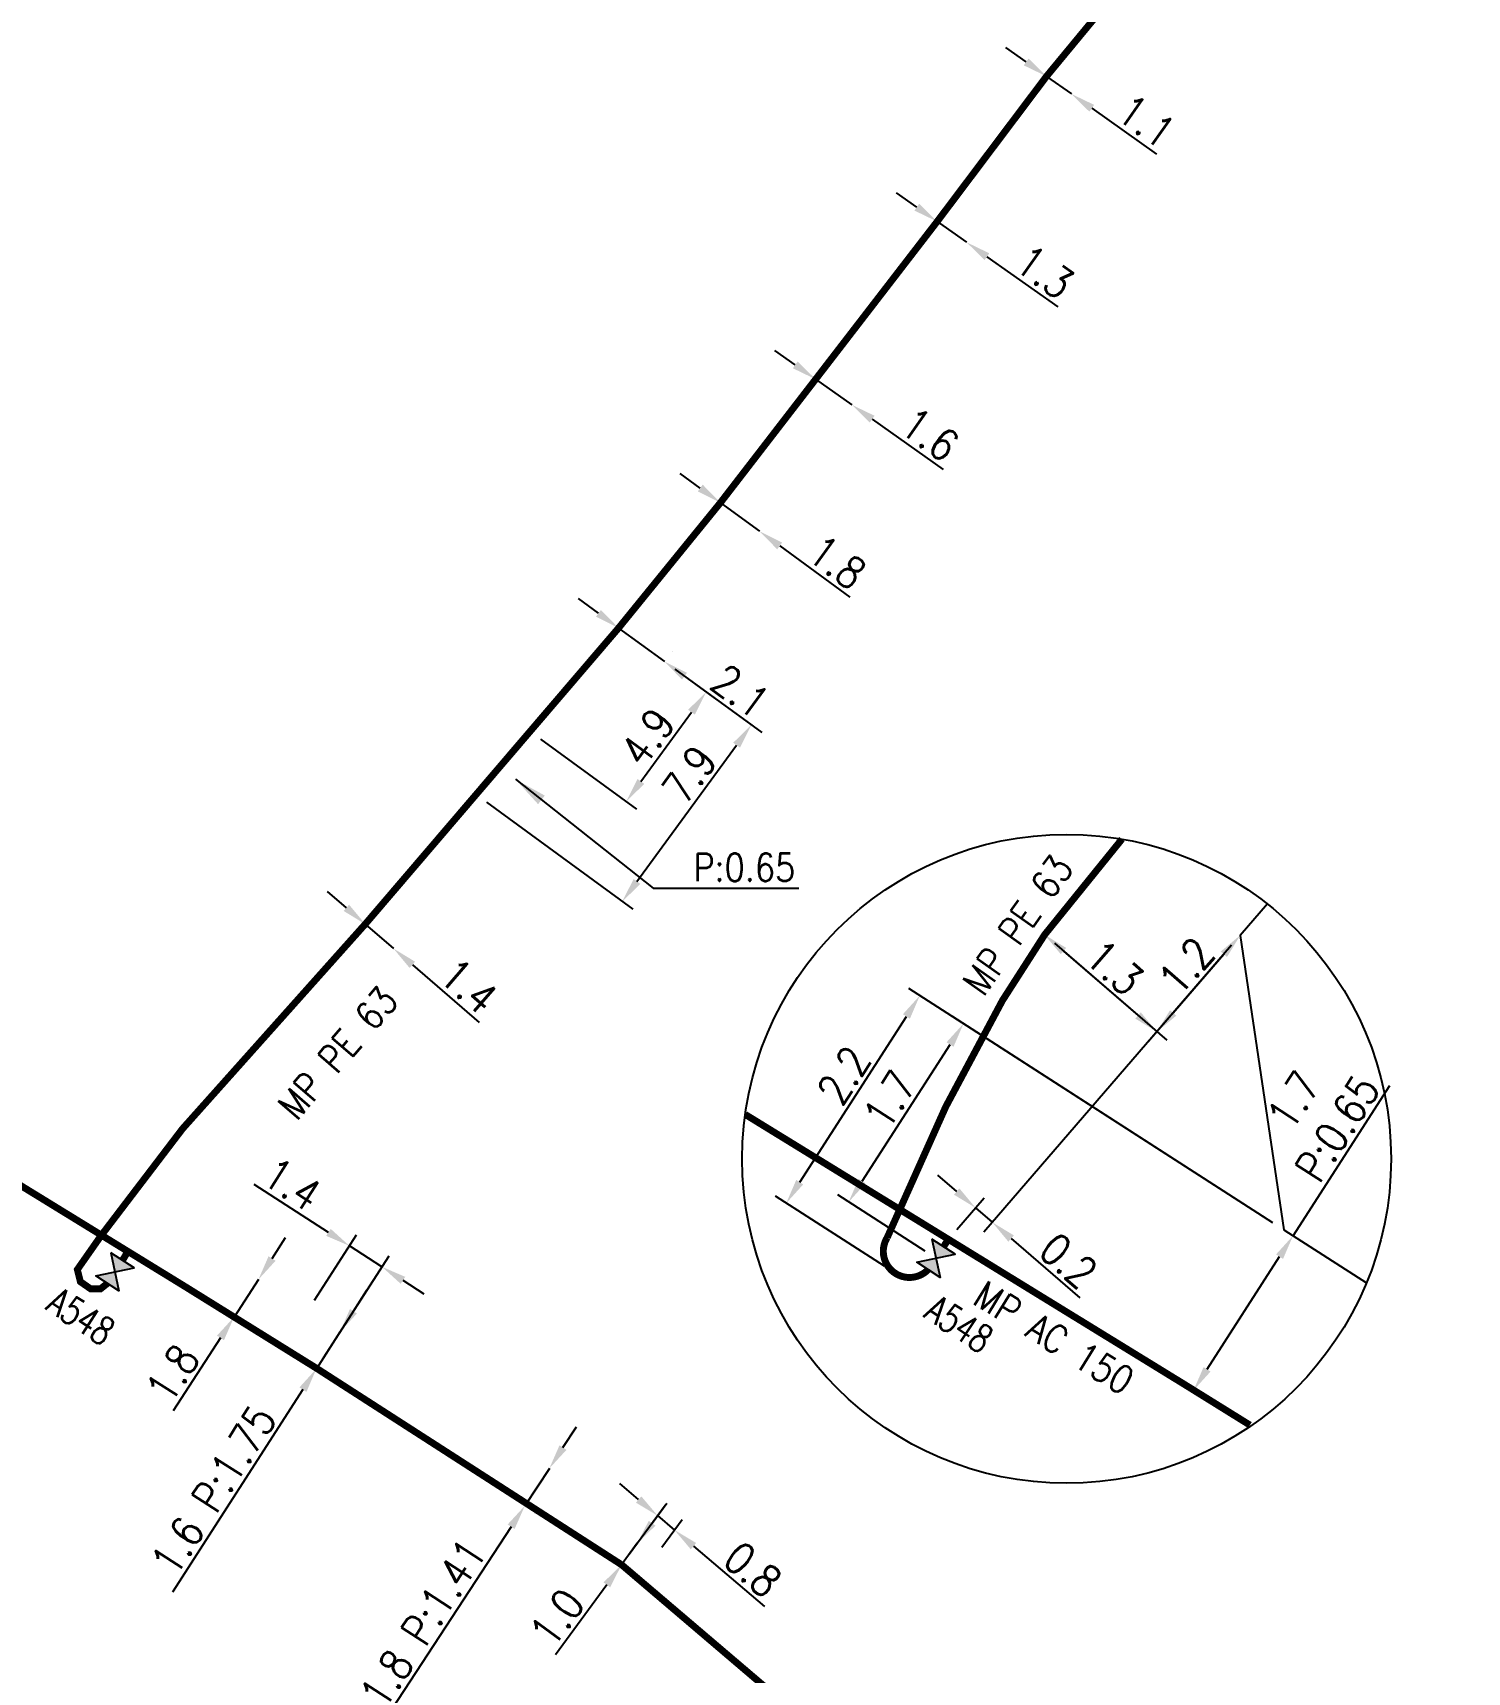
# Model space of a CAD drawing. Header units: millimetres. Extents: x 185000 to 186005, y 127000 to 128000.
# Drawn here: x 185540.6 to 185592.4, y 127547.2 to 127606.4 of the extents above; entities that cross this region are included whole.
import ezdxf
from ezdxf.enums import TextEntityAlignment as Align

# ---------------------------------------------------------------- set-up
doc = ezdxf.new("R2010")
doc.units = ezdxf.units.MM
doc.header["$PDMODE"] = 34
doc.layers.get('0').update_dxf_attribs({"linetype": 'CONTINUOUS'})
doc.layers.get('DEFPOINTS').update_dxf_attribs({"linetype": 'CONTINUOUS'})
for name, color, linetype in [('G_120', 4, 'CONTINUOUS'), ('G_300', 7, 'CONTINUOUS'), ('G_900', 7, 'CONTINUOUS')]:
    doc.layers.add(name, color=color, linetype=linetype)
doc.styles.add('G_ROMANS', font='ROMANS.SHX', dxfattribs={"width": 0.75})
doc.styles.get("Standard").update_dxf_attribs({"font": 'romans.shx', "width": 0.85})
doc.linetypes.add('G_TYPB_AP', pattern='A,5,-0.3,["o",Standard,S=1.5,R=0,X=0,Y=-0.5],-1.65', length=6.95)
doc.linetypes.add('G_TYPB_PE', pattern='A,5,-0.3,["o",Standard,S=1.5,R=0,X=0,Y=-0.5],-1.65', length=6.95)
doc.dimstyles.get("Standard").update_dxf_attribs({"dimtxt": 1.5, "dimasz": 1.2, "dimexe": 0.625, "dimexo": 0.625, "dimgap": 0.25, "dimtad": 1, "dimdec": 1, "dimzin": 0, "dimdsep": 46, "dimtxsty": 'Standard', "dimcen": -0.5, "dimadec": 0, "dimazin": 0, "dimtfac": 1, "dimtdec": 1, "dimtmove": 0, "dimatfit": 3, "dimfxl": 0, "dimtolj": 1, "dimtzin": 0, "dimarcsym": 0})

# ---------------------------------------------------------------- blocks, each defined once
blk = doc.blocks.new('*D53')
at = {"layer": 'DEFPOINTS', "color": 0, "linetype": 'Continuous', "ltscale": 0.5, "transparency": 16777216}
for p in [(185563.784, 127552.36), (185561.873, 127551.106), (185563.05, 127551.361)]:
    blk.add_point(p, dxfattribs=at)
at = {"layer": 'G_120', "color": 0, "linetype": 'Continuous', "lineweight": -2, "ltscale": 0.5, "transparency": 16777216}
for p, q in [((185562.489, 127553.462), (185561.804, 127554.045)), ((185562.151, 127551.485), (185563.453, 127553.258)), ((185563.175, 127552.879), (185563.784, 127552.36)), ((185563.329, 127551.74), (185564.062, 127552.739)), ((185564.469, 127551.777), (185567.033, 127549.594))]:
    blk.add_line(p, q, dxfattribs=at)
at = {"layer": 'G_120', "color": 0, "linetype": 'Continuous', "ltscale": 0.5, "transparency": 16777216}
for points in [[(185562.586, 127553.576), (185562.392, 127553.348), (185563.175, 127552.879)], [(185564.566, 127551.891), (185564.372, 127551.663), (185563.784, 127552.36)]]:
    blk.add_solid(points, dxfattribs=at)
at = {"layer": 'G_120', "color": 0, "linetype": 'Continuous', "ltscale": 0.5, "transparency": 16777216, "insert": (185566.614, 127550.936), "char_height": 1.125, "attachment_point": 5, "rotation": 319.59549}
blk.add_mtext('\\A1;0.8', dxfattribs=at)
blk = doc.blocks.new('*D54')
at = {"layer": 'DEFPOINTS', "color": 0, "linetype": 'Continuous', "ltscale": 0.5, "transparency": 16777216}
for p in [(185562.441, 127551.88), (185562.441, 127551.88), (185561.873, 127551.106)]:
    blk.add_point(p, dxfattribs=at)
at = {"layer": 'G_120', "color": 0, "linetype": 'Continuous', "lineweight": -2, "ltscale": 0.5, "transparency": 16777216}
for p, q in [((185562.974, 127552.605), (185563.506, 127553.331)), ((185562.441, 127551.88), (185561.873, 127551.106)), ((185561.34, 127550.381), (185559.481, 127547.848))]:
    blk.add_line(p, q, dxfattribs=at)
at = {"layer": 'G_120', "color": 0, "linetype": 'Continuous', "ltscale": 0.5, "transparency": 16777216}
for points in [[(185562.853, 127552.694), (185563.095, 127552.517), (185562.441, 127551.88)], [(185561.22, 127550.469), (185561.461, 127550.292), (185561.873, 127551.106)]]:
    blk.add_solid(points, dxfattribs=at)
at = {"layer": 'G_120', "color": 0, "linetype": 'Continuous', "ltscale": 0.5, "transparency": 16777216, "insert": (185559.54, 127549.195), "char_height": 1.125, "attachment_point": 5, "rotation": 53.71473}
blk.add_mtext('\\A1;1.0', dxfattribs=at)
blk = doc.blocks.new('*D55')
at = {"layer": 'DEFPOINTS', "color": 0, "linetype": 'Continuous', "ltscale": 0.5, "transparency": 16777216}
for p in [(185552.04, 127562.626), (185550.521, 127560.265), (185550.848, 127558.187)]:
    blk.add_point(p, dxfattribs=at)
at = {"layer": 'G_120', "color": 0, "linetype": 'Continuous', "lineweight": -2, "ltscale": 0.5, "transparency": 16777216}
for p, q in [((185551.283, 127563.113), (185548.603, 127564.838)), ((185550.775, 127560.659), (185552.294, 127563.02)), ((185551.102, 127558.582), (185553.471, 127562.262)), ((185553.217, 127561.868), (185552.04, 127562.626)), ((185553.974, 127561.381), (185554.731, 127560.894))]:
    blk.add_line(p, q, dxfattribs=at)
at = {"layer": 'G_120', "color": 0, "linetype": 'Continuous', "ltscale": 0.5, "transparency": 16777216}
for points in [[(185551.365, 127563.239), (185551.202, 127562.987), (185552.04, 127562.626)], [(185554.055, 127561.507), (185553.893, 127561.255), (185553.217, 127561.868)]]:
    blk.add_solid(points, dxfattribs=at)
at = {"layer": 'G_120', "color": 0, "linetype": 'Continuous', "ltscale": 0.5, "transparency": 16777216, "insert": (185549.971, 127564.85), "char_height": 1.125, "attachment_point": 5, "rotation": 327.23222}
blk.add_mtext('\\A1;1.4', dxfattribs=at)
blk = doc.blocks.new('*D56')
at = {"layer": 'DEFPOINTS', "color": 0, "linetype": 'Continuous', "ltscale": 0.5, "transparency": 16777216}
for p in [(185551.698, 127559.508), (185551.698, 127559.508), (185550.848, 127558.187)]:
    blk.add_point(p, dxfattribs=at)
at = {"layer": 'G_120', "color": 0, "linetype": 'Continuous', "lineweight": -2, "ltscale": 0.5, "transparency": 16777216}
for p, q in [((185552.185, 127560.264), (185552.672, 127561.021)), ((185551.698, 127559.508), (185550.848, 127558.187)), ((185550.361, 127557.431), (185545.654, 127550.117))]:
    blk.add_line(p, q, dxfattribs=at)
at = {"layer": 'G_120', "color": 0, "linetype": 'Continuous', "ltscale": 0.5, "transparency": 16777216}
for points in [[(185552.059, 127560.346), (185552.311, 127560.183), (185551.698, 127559.508)], [(185550.235, 127557.512), (185550.487, 127557.349), (185550.848, 127558.187)]]:
    blk.add_solid(points, dxfattribs=at)
at = {"layer": 'G_120', "color": 0, "linetype": 'Continuous', "ltscale": 0.5, "transparency": 16777216, "insert": (185547.133, 127553.801), "char_height": 1.125, "attachment_point": 5, "rotation": 57.23222}
blk.add_mtext('\\A1;1.6 P:1.75', dxfattribs=at)
blk = doc.blocks.new('*D128')
at = {"layer": 'DEFPOINTS', "color": 0, "linetype": 'Continuous', "ltscale": 0.5, "transparency": 16777216}
for p in [(185563.419, 127583.737), (185566.559, 127581.441), (185556.613, 127578.926)]:
    blk.add_point(p, dxfattribs=at)
at = {"layer": 'G_120', "color": 0, "linetype": 'Continuous', "lineweight": -2, "ltscale": 0.5, "transparency": 16777216}
for p, q in [((185563.797, 127583.46), (185566.937, 127581.165)), ((185562.428, 127575.79), (185566.028, 127580.715)), ((185556.992, 127578.649), (185562.276, 127574.787))]:
    blk.add_line(p, q, dxfattribs=at)
at = {"layer": 'G_120', "color": 0, "linetype": 'Continuous', "ltscale": 0.5, "transparency": 16777216}
for points in [[(185565.907, 127580.803), (185566.149, 127580.626), (185566.559, 127581.441)], [(185562.307, 127575.879), (185562.55, 127575.702), (185561.897, 127575.063)]]:
    blk.add_solid(points, dxfattribs=at)
at = {"layer": 'G_120', "color": 0, "linetype": 'Continuous', "ltscale": 0.5, "transparency": 16777216, "insert": (185564.324, 127579.655), "char_height": 1.125, "attachment_point": 5, "rotation": 53.83742}
blk.add_mtext('\\A1;7.9', dxfattribs=at)
blk = doc.blocks.new('*D129')
at = {"layer": 'DEFPOINTS', "color": 0, "linetype": 'Continuous', "ltscale": 0.5, "transparency": 16777216}
for p in [(185561.764, 127584.946), (185563.419, 127583.737), (185563.419, 127583.737)]:
    blk.add_point(p, dxfattribs=at)
at = {"layer": 'G_120', "color": 0, "linetype": 'Continuous', "lineweight": -2, "ltscale": 0.5, "transparency": 16777216}
for p, q in [((185561.037, 127585.477), (185560.311, 127586.008)), ((185562.04, 127585.325), (185562.04, 127585.325)), ((185561.764, 127584.946), (185563.419, 127583.737)), ((185563.695, 127584.115), (185563.695, 127584.115)), ((185564.145, 127583.206), (185566.572, 127581.432))]:
    blk.add_line(p, q, dxfattribs=at)
at = {"layer": 'G_120', "color": 0, "linetype": 'Continuous', "ltscale": 0.5, "transparency": 16777216}
for points in [[(185561.126, 127585.598), (185560.949, 127585.356), (185561.764, 127584.946)], [(185564.234, 127583.327), (185564.057, 127583.084), (185563.419, 127583.737)]]:
    blk.add_solid(points, dxfattribs=at)
at = {"layer": 'G_120', "color": 0, "linetype": 'Continuous', "ltscale": 0.5, "transparency": 16777216, "insert": (185566.164, 127582.659), "char_height": 1.125, "attachment_point": 5, "rotation": 323.83742}
blk.add_mtext('\\A1;2.1', dxfattribs=at)
blk = doc.blocks.new('*D130')
at = {"layer": 'DEFPOINTS', "color": 0, "linetype": 'Continuous', "ltscale": 0.5, "transparency": 16777216}
for p in [(185565.443, 127589.472), (185566.857, 127588.44), (185566.857, 127588.44)]:
    blk.add_point(p, dxfattribs=at)
at = {"layer": 'G_120', "color": 0, "linetype": 'Continuous', "lineweight": -2, "ltscale": 0.5, "transparency": 16777216}
for p, q in [((185564.716, 127590.002), (185563.989, 127590.532)), ((185565.443, 127589.472), (185566.857, 127588.44)), ((185567.584, 127587.91), (185570.122, 127586.058))]:
    blk.add_line(p, q, dxfattribs=at)
at = {"layer": 'G_120', "color": 0, "linetype": 'Continuous', "ltscale": 0.5, "transparency": 16777216}
for points in [[(185564.804, 127590.123), (185564.627, 127589.881), (185565.443, 127589.472)], [(185567.672, 127588.031), (185567.495, 127587.789), (185566.857, 127588.44)]]:
    blk.add_solid(points, dxfattribs=at)
at = {"layer": 'G_120', "color": 0, "linetype": 'Continuous', "ltscale": 0.5, "transparency": 16777216, "insert": (185569.658, 127587.325), "char_height": 1.125, "attachment_point": 5, "rotation": 323.89077}
blk.add_mtext('\\A1;1.8', dxfattribs=at)
blk = doc.blocks.new('*D131')
at = {"layer": 'DEFPOINTS', "color": 0, "linetype": 'Continuous', "ltscale": 0.5, "transparency": 16777216}
for p in [(185568.883, 127593.932), (185570.19, 127593.009), (185570.19, 127593.009)]:
    blk.add_point(p, dxfattribs=at)
at = {"layer": 'G_120', "color": 0, "linetype": 'Continuous', "lineweight": -2, "ltscale": 0.5, "transparency": 16777216}
for p, q in [((185568.147, 127594.451), (185567.412, 127594.971)), ((185568.883, 127593.932), (185570.19, 127593.009)), ((185570.925, 127592.49), (185573.491, 127590.677))]:
    blk.add_line(p, q, dxfattribs=at)
at = {"layer": 'G_120', "color": 0, "linetype": 'Continuous', "ltscale": 0.5, "transparency": 16777216}
for points in [[(185568.234, 127594.574), (185568.061, 127594.329), (185568.883, 127593.932)], [(185571.011, 127592.613), (185570.838, 127592.367), (185570.19, 127593.009)]]:
    blk.add_solid(points, dxfattribs=at)
at = {"layer": 'G_120', "color": 0, "linetype": 'Continuous', "ltscale": 0.5, "transparency": 16777216, "insert": (185573.008, 127591.937), "char_height": 1.125, "attachment_point": 5, "rotation": 324.76684}
blk.add_mtext('\\A1;1.6', dxfattribs=at)
blk = doc.blocks.new('*D132')
at = {"layer": 'DEFPOINTS', "color": 0, "linetype": 'Continuous', "ltscale": 0.5, "transparency": 16777216}
for p in [(185577.223, 127604.875), (185578.122, 127604.24), (185578.122, 127604.24)]:
    blk.add_point(p, dxfattribs=at)
at = {"layer": 'G_120', "color": 0, "linetype": 'Continuous', "lineweight": -2, "ltscale": 0.5, "transparency": 16777216}
for p, q in [((185576.488, 127605.394), (185575.753, 127605.913)), ((185577.223, 127604.875), (185578.122, 127604.24)), ((185578.857, 127603.721), (185581.2, 127602.066))]:
    blk.add_line(p, q, dxfattribs=at)
at = {"layer": 'G_120', "color": 0, "linetype": 'Continuous', "ltscale": 0.5, "transparency": 16777216}
for points in [[(185576.575, 127605.517), (185576.402, 127605.272), (185577.223, 127604.875)], [(185578.944, 127603.844), (185578.771, 127603.599), (185578.122, 127604.24)]]:
    blk.add_solid(points, dxfattribs=at)
at = {"layer": 'G_120', "color": 0, "linetype": 'Continuous', "ltscale": 0.5, "transparency": 16777216, "insert": (185580.829, 127603.247), "char_height": 1.125, "attachment_point": 5, "rotation": 324.76684}
blk.add_mtext('\\A1;1.1', dxfattribs=at)
blk = doc.blocks.new('*D137')
at = {"layer": 'DEFPOINTS', "color": 0, "linetype": 'Continuous', "ltscale": 0.5, "transparency": 16777216}
for p in [(185552.612, 127574.248), (185553.633, 127573.366), (185553.633, 127573.366)]:
    blk.add_point(p, dxfattribs=at)
at = {"layer": 'G_120', "color": 0, "linetype": 'Continuous', "lineweight": -2, "ltscale": 0.5, "transparency": 16777216}
for p, q in [((185551.931, 127574.837), (185551.25, 127575.425)), ((185552.612, 127574.248), (185553.633, 127573.366)), ((185554.315, 127572.777), (185556.726, 127570.693))]:
    blk.add_line(p, q, dxfattribs=at)
at = {"layer": 'G_120', "color": 0, "linetype": 'Continuous', "ltscale": 0.5, "transparency": 16777216}
for points in [[(185552.029, 127574.95), (185551.833, 127574.723), (185552.612, 127574.248)], [(185554.413, 127572.891), (185554.216, 127572.664), (185553.633, 127573.366)]]:
    blk.add_solid(points, dxfattribs=at)
at = {"layer": 'G_120', "color": 0, "linetype": 'Continuous', "ltscale": 0.5, "transparency": 16777216, "insert": (185556.351, 127572.009), "char_height": 1.125, "attachment_point": 5, "rotation": 319.17258}
blk.add_mtext('\\A1;1.4', dxfattribs=at)
blk = doc.blocks.new('*D138')
at = {"layer": 'DEFPOINTS', "color": 0, "linetype": 'Continuous', "ltscale": 0.5, "transparency": 16777216}
for p in [(185573.274, 127599.63), (185574.336, 127598.88), (185574.336, 127598.88)]:
    blk.add_point(p, dxfattribs=at)
at = {"layer": 'G_120', "color": 0, "linetype": 'Continuous', "lineweight": -2, "ltscale": 0.5, "transparency": 16777216}
for p, q in [((185572.539, 127600.149), (185571.804, 127600.668)), ((185573.274, 127599.63), (185574.336, 127598.88)), ((185575.071, 127598.36), (185577.637, 127596.548))]:
    blk.add_line(p, q, dxfattribs=at)
at = {"layer": 'G_120', "color": 0, "linetype": 'Continuous', "ltscale": 0.5, "transparency": 16777216}
for points in [[(185572.625, 127600.271), (185572.452, 127600.026), (185573.274, 127599.63)], [(185575.157, 127598.483), (185574.984, 127598.238), (185574.336, 127598.88)]]:
    blk.add_solid(points, dxfattribs=at)
at = {"layer": 'G_120', "color": 0, "linetype": 'Continuous', "ltscale": 0.5, "transparency": 16777216, "insert": (185577.154, 127597.807), "char_height": 1.125, "attachment_point": 5, "rotation": 324.76684}
blk.add_mtext('\\A1;1.3', dxfattribs=at)
blk = doc.blocks.new('*D139')
at = {"layer": 'DEFPOINTS', "color": 0, "linetype": 'Continuous', "ltscale": 0.5, "transparency": 16777216}
for p in [(185585.797, 127563.207), (185586.13, 127562.993), (185582.203, 127557.623)]:
    blk.add_point(p, dxfattribs=at)
at = {"layer": 'G_900', "color": 0, "linetype": 'Continuous', "lineweight": -2, "ltscale": 0.5, "transparency": 16777216}
for p, q in [((185586.13, 127562.993), (185589.622, 127568.419)), ((185586.191, 127562.953), (185586.524, 127562.739)), ((185583.023, 127558.166), (185585.642, 127562.236)), ((185582.597, 127557.37), (185582.93, 127557.156))]:
    blk.add_line(p, q, dxfattribs=at)
at = {"layer": 'G_900', "color": 0, "linetype": 'Continuous', "ltscale": 0.5, "transparency": 16777216}
for points in [[(185585.516, 127562.317), (185585.769, 127562.155), (185586.13, 127562.993)], [(185582.897, 127558.247), (185583.149, 127558.085), (185582.536, 127557.409)]]:
    blk.add_solid(points, dxfattribs=at)
at = {"layer": 'G_900', "color": 0, "linetype": 'Continuous', "ltscale": 0.5, "transparency": 16777216, "insert": (185586.943, 127567.375), "char_height": 1.125, "attachment_point": 5, "rotation": 57.23222}
blk.add_mtext('\\A1;1.7\\PP:0.65', dxfattribs=at)
blk = doc.blocks.new('*D140')
at = {"layer": 'DEFPOINTS', "color": 0, "linetype": 'Continuous', "ltscale": 0.5, "transparency": 16777216}
for p in [(185584.219, 127573.841), (185575.265, 127563.477), (185573.677, 127562.864)]:
    blk.add_point(p, dxfattribs=at)
at = {"layer": 'G_900', "color": 0, "linetype": 'Continuous', "lineweight": -2, "ltscale": 0.5, "transparency": 16777216}
for p, q in [((185583.912, 127573.486), (185574.958, 127563.123)), ((185573.978, 127564.589), (185573.297, 127565.177)), ((185573.983, 127563.218), (185574.966, 127564.355)), ((185574.659, 127564), (185575.265, 127563.477)), ((185575.946, 127562.889), (185578.426, 127560.746))]:
    blk.add_line(p, q, dxfattribs=at)
at = {"layer": 'G_900', "color": 0, "linetype": 'Continuous', "ltscale": 0.5, "transparency": 16777216}
for points in [[(185574.076, 127564.702), (185573.88, 127564.475), (185574.659, 127564)], [(185576.044, 127563.003), (185575.847, 127562.776), (185575.265, 127563.477)]]:
    blk.add_solid(points, dxfattribs=at)
at = {"layer": 'G_900', "color": 0, "linetype": 'Continuous', "ltscale": 0.5, "transparency": 16777216, "insert": (185578.017, 127562.091), "char_height": 1.125, "attachment_point": 5, "rotation": 319.17258}
blk.add_mtext('\\A1;0.2', dxfattribs=at)
blk = doc.blocks.new('*D141')
at = {"layer": 'DEFPOINTS', "color": 0, "linetype": 'Continuous', "ltscale": 0.5, "transparency": 16777216}
for p in [(185577.155, 127573.864), (185584.219, 127573.841), (185581.211, 127570.36)]:
    blk.add_point(p, dxfattribs=at)
at = {"layer": 'G_900', "color": 0, "linetype": 'Continuous', "lineweight": -2, "ltscale": 0.5, "transparency": 16777216}
for p, q in [((185583.912, 127573.486), (185580.905, 127570.005)), ((185577.836, 127573.276), (185580.53, 127570.949))]:
    blk.add_line(p, q, dxfattribs=at)
at = {"layer": 'G_900', "color": 0, "linetype": 'Continuous', "ltscale": 0.5, "transparency": 16777216}
for points in [[(185577.934, 127573.389), (185577.738, 127573.162), (185577.155, 127573.864)], [(185580.628, 127571.062), (185580.432, 127570.835), (185581.211, 127570.36)]]:
    blk.add_solid(points, dxfattribs=at)
at = {"layer": 'G_900', "color": 0, "linetype": 'Continuous', "ltscale": 0.5, "transparency": 16777216, "insert": (185579.674, 127572.68), "char_height": 1.125, "attachment_point": 5, "rotation": 319.17258}
blk.add_mtext('\\A1;1.3', dxfattribs=at)
blk = doc.blocks.new('*D142')
at = {"layer": 'DEFPOINTS', "color": 0, "linetype": 'Continuous', "ltscale": 0.5, "transparency": 16777216}
for p in [(185577.155, 127573.864), (185584.219, 127573.841), (185584.219, 127573.841)]:
    blk.add_point(p, dxfattribs=at)
at = {"layer": 'G_900', "color": 0, "linetype": 'Continuous', "lineweight": -2, "ltscale": 0.5, "transparency": 16777216}
for p, q in [((185577.51, 127573.558), (185581.566, 127570.054)), ((185581.8, 127571.041), (185583.63, 127573.16))]:
    blk.add_line(p, q, dxfattribs=at)
at = {"layer": 'G_900', "color": 0, "linetype": 'Continuous', "ltscale": 0.5, "transparency": 16777216}
for points in [[(185583.517, 127573.258), (185583.744, 127573.062), (185584.219, 127573.841)], [(185581.686, 127571.139), (185581.913, 127570.943), (185581.211, 127570.36)]]:
    blk.add_solid(points, dxfattribs=at)
at = {"layer": 'G_900', "color": 0, "linetype": 'Continuous', "ltscale": 0.5, "transparency": 16777216, "insert": (185582.271, 127572.734), "char_height": 1.125, "attachment_point": 5, "rotation": 49.17258}
blk.add_mtext('\\A1;1.2', dxfattribs=at)
blk = doc.blocks.new('*D143')
at = {"layer": 'DEFPOINTS', "color": 0, "transparency": 16777216}
for p in [(185574.225, 127570.656), (185585.797, 127563.207), (185573.231, 127562.178)]:
    blk.add_point(p, dxfattribs=at)
at = {"layer": 'G_900', "color": 0, "lineweight": -2, "transparency": 16777216}
for p, q in [((185585.403, 127563.461), (185573.83, 127570.909)), ((185570.562, 127564.966), (185573.738, 127569.899)), ((185572.837, 127562.431), (185569.681, 127564.463))]:
    blk.add_line(p, q, dxfattribs=at)
at = {"layer": 'G_900', "color": 0, "transparency": 16777216}
for points in [[(185573.611, 127569.98), (185573.864, 127569.818), (185574.225, 127570.656)], [(185570.436, 127565.047), (185570.688, 127564.885), (185570.075, 127564.209)]]:
    blk.add_solid(points, dxfattribs=at)
at = {"layer": 'G_900', "color": 0, "transparency": 16777216, "insert": (185571.565, 127567.909), "char_height": 1.125, "attachment_point": 5, "rotation": 57.23222}
blk.add_mtext('\\A1;1.7', dxfattribs=at)
blk = doc.blocks.new('*D144')
at = {"layer": 'DEFPOINTS', "color": 0, "linetype": 'Continuous', "ltscale": 0.5, "transparency": 16777216}
for p in [(185572.649, 127571.67), (185585.797, 127563.207), (185571.761, 127561.633)]:
    blk.add_point(p, dxfattribs=at)
at = {"layer": 'G_900', "color": 0, "linetype": 'Continuous', "lineweight": -2, "ltscale": 0.5, "transparency": 16777216}
for p, q in [((185585.403, 127563.461), (185572.255, 127571.923)), ((185568.308, 127564.926), (185572.162, 127570.913)), ((185571.367, 127561.887), (185567.427, 127564.423))]:
    blk.add_line(p, q, dxfattribs=at)
at = {"layer": 'G_900', "color": 0, "linetype": 'Continuous', "ltscale": 0.5, "transparency": 16777216}
for points in [[(185572.036, 127570.994), (185572.288, 127570.832), (185572.649, 127571.67)], [(185568.182, 127565.007), (185568.434, 127564.845), (185567.821, 127564.169)]]:
    blk.add_solid(points, dxfattribs=at)
at = {"layer": 'G_900', "color": 0, "linetype": 'Continuous', "ltscale": 0.5, "transparency": 16777216, "insert": (185569.903, 127568.79), "char_height": 1.125, "attachment_point": 5, "rotation": 57.23222}
blk.add_mtext('\\A1;2.2', dxfattribs=at)
blk = doc.blocks.new('G_300_04')
at = {"linetype": 'Continuous'}
h = blk.add_hatch(color=0, dxfattribs=at)
h.paths.add_polyline_path([(-0.5, 0.5), (-0.5, -0.5), (0, 0)])
h.paths.add_polyline_path([(0.5, 0.5), (0, 0), (0.5, -0.5)])
at = {"color": 0, "linetype": 'Continuous', "flags": 128}
blk.add_lwpolyline([(-0.5, -0.5), (0.5, 0.5), (0.5, -0.5), (-0.5, 0.5)], close=True, dxfattribs=at)
at = {"color": 0, "linetype": 'Continuous', "width": 0.75}
blk.add_attdef('NUM', text='', height=1, dxfattribs=at).set_placement((0, 1.782), align=Align.MIDDLE_CENTER)
at = {"color": 0, "linetype": 'Continuous', "width": 0.75, "flags": 3}
for tag, p in [('DEF_LEG', (0, -5)), ('DEF_COUP', (0, -7.5)), ('DEF_TYPE', (0, -10))]:
    blk.add_attdef(tag, text='', height=1.2, dxfattribs=at).set_placement(p, align=Align.MIDDLE)
blk = doc.blocks.new('*D145')
at = {"layer": 'DEFPOINTS', "color": 0, "linetype": 'Continuous', "ltscale": 0.5, "transparency": 16777216}
for p in [(185548.755, 127561.412), (185548.755, 127561.412), (185547.87, 127560.057)]:
    blk.add_point(p, dxfattribs=at)
at = {"layer": 'G_120', "color": 0, "linetype": 'Continuous', "lineweight": -2, "ltscale": 0.5, "transparency": 16777216}
for p, q in [((185549.245, 127562.167), (185549.735, 127562.922)), ((185548.755, 127561.412), (185547.873, 127560.055)), ((185548.263, 127559.802), (185548.266, 127559.8)), ((185547.383, 127559.3), (185545.672, 127556.665))]:
    blk.add_line(p, q, dxfattribs=at)
at = {"layer": 'G_120', "color": 0, "linetype": 'Continuous', "ltscale": 0.5, "transparency": 16777216}
for points in [[(185549.119, 127562.249), (185549.371, 127562.085), (185548.755, 127561.412)], [(185547.257, 127559.382), (185547.509, 127559.219), (185547.873, 127560.055)]]:
    blk.add_solid(points, dxfattribs=at)
at = {"layer": 'G_120', "color": 0, "linetype": 'Continuous', "ltscale": 0.5, "transparency": 16777216, "insert": (185545.653, 127558.014), "char_height": 1.125, "attachment_point": 5, "rotation": 56.99923}
blk.add_mtext('\\A1;1.8', dxfattribs=at)
blk = doc.blocks.new('*D146')
at = {"layer": 'DEFPOINTS', "color": 0, "linetype": 'Continuous', "ltscale": 0.5, "transparency": 16777216}
for p in [(185559.263, 127554.585), (185559.263, 127554.585), (185558.373, 127553.234)]:
    blk.add_point(p, dxfattribs=at)
at = {"layer": 'G_120', "color": 0, "linetype": 'Continuous', "lineweight": -2, "ltscale": 0.5, "transparency": 16777216}
for p, q in [((185559.756, 127555.338), (185560.249, 127556.091)), ((185559.263, 127554.585), (185558.376, 127553.232)), ((185558.765, 127552.977), (185558.768, 127552.975)), ((185557.883, 127552.479), (185553.267, 127545.432))]:
    blk.add_line(p, q, dxfattribs=at)
at = {"layer": 'G_120', "color": 0, "linetype": 'Continuous', "ltscale": 0.5, "transparency": 16777216}
for points in [[(185559.63, 127555.421), (185559.881, 127555.256), (185559.263, 127554.585)], [(185557.757, 127552.561), (185558.008, 127552.397), (185558.376, 127553.232)]]:
    blk.add_solid(points, dxfattribs=at)
at = {"layer": 'G_120', "color": 0, "linetype": 'Continuous', "ltscale": 0.5, "transparency": 16777216, "insert": (185554.701, 127548.99), "char_height": 1.125, "attachment_point": 5, "rotation": 56.77458}
blk.add_mtext('\\A1;1.8 P:1.41', dxfattribs=at)
blk = doc.blocks.new('*D582')
at = {"layer": 'DEFPOINTS', "color": 0, "linetype": 'Continuous', "ltscale": 0.5, "transparency": 16777216}
for p in [(185563.419, 127583.737), (185564.93, 127582.632), (185558.569, 127581.212)]:
    blk.add_point(p, dxfattribs=at)
at = {"layer": 'G_120', "color": 0, "linetype": 'Continuous', "lineweight": -2, "ltscale": 0.5, "transparency": 16777216}
for p, q in [((185563.797, 127583.46), (185565.308, 127582.355)), ((185562.57, 127579.403), (185564.399, 127581.905)), ((185558.948, 127580.935), (185562.417, 127578.399))]:
    blk.add_line(p, q, dxfattribs=at)
at = {"layer": 'G_120', "color": 0, "linetype": 'Continuous', "ltscale": 0.5, "transparency": 16777216}
for points in [[(185564.278, 127581.994), (185564.52, 127581.817), (185564.93, 127582.632)], [(185562.449, 127579.491), (185562.691, 127579.314), (185562.039, 127578.676)]]:
    blk.add_solid(points, dxfattribs=at)
at = {"layer": 'G_120', "color": 0, "linetype": 'Continuous', "ltscale": 0.5, "transparency": 16777216, "insert": (185562.815, 127581.009), "char_height": 1.125, "attachment_point": 5, "rotation": 53.83742}
blk.add_mtext('\\A1;4.9', dxfattribs=at)

msp = doc.modelspace()

# ---------------------------------------------------------------- linework, layer by layer
at = {"layer": 'G_120', "linetype": 'G_TYPB_PE', "ltscale": 0.5, "flags": 128}
msp.add_lwpolyline([(185543.296, 127561.268, 0.25, 0.25, 0), (185543.047, 127561.069, 0.25, 0.25, 0), (185542.686, 127561.076, 0.25, 0.25, 0), (185542.321, 127561.331, 0.25, 0.25, 0), (185542.212, 127561.769, 0.25, 0.25, 0), (185543.082, 127563.012, 0.25, 0.25, 0), (185546.012, 127566.856, 0.25, 0.25, 0), (185552.612, 127574.248, 0.25, 0.25, 0), (185556.613, 127578.926, 0.25, 0.25, 0), (185561.764, 127584.946, 0.25, 0.25, 0), (185565.443, 127589.472, 0.25, 0.25, 0), (185568.883, 127593.932, 0.25, 0.25, 0), (185573.274, 127599.63, 0.25, 0.25, 0), (185577.223, 127604.875, 0.25, 0.25, 0), (185583.509, 127612.477, 0.25, 0.25, 0), (185587.737, 127618.335, 0.25, 0.25, 0), (185594.972, 127628.212, 0.25, 0.25, 0), (185597.103, 127629.767, 0.25, 0.25, 0), (185598.845, 127630.979, 0.25, 0.25, 0), (185601.039, 127632.449, 0.25, 0.25, 0), (185603.043, 127632.793, 0.25, 0.25, 0), (185605.595, 127633.323, 0.25, 0.25, 0), (185606.744, 127634.355, 0.25, 0.25, 0), (185607.583, 127635.334, 0.25, 0.25, 0), (185609.973, 127637.048, 0.25, 0.25, 0), (185613.425, 127641.705, 0.25, 0.25, 0), (185614.049, 127642.548, 0, 0, 0)], format="xyseb", dxfattribs=at)
at = {"layer": 'G_120', "linetype": 'G_TYPB_AP', "ltscale": 0.5, "flags": 128}
msp.add_lwpolyline([(185529.125, 127572.336, 0.25, 0.25, 0), (185537.784, 127566.268, 0.25, 0.25, 0), (185546.084, 127561.167, 0.25, 0.25, 0), (185550.857, 127558.2, 0.25, 0.25, 0), (185561.873, 127551.106, 0.25, 0.25, 0), (185570.842, 127543.466, 0.25, 0.25, 0), (185579.957, 127535.695, 0.25, 0.25, 0), (185588.982, 127528.032, 0.25, 0.25, 0), (185598.073, 127520.213, 0.25, 0.25, 0), (185607.174, 127512.239, 0.25, 0.25, 0), (185616.297, 127504.569, 0.25, 0.25, 0), (185624.819, 127497.398, 0.25, 0.25, 0), (185638.614, 127485.457, 0.25, 0.25, 0), (185647.756, 127477.779, 0.25, 0.25, 0), (185656.733, 127470.047, 0.25, 0.25, 0), (185665.6, 127462.464, 0.25, 0.25, 0), (185674.98, 127454.451, 0.25, 0.25, 0), (185684.238, 127446.589, 0.25, 0.25, 0), (185692.898, 127439.579, 0.25, 0.25, 0), (185701.922, 127431.53, 0.25, 0.25, 0), (185711.385, 127423.979, 0.25, 0.25, 0), (185718.848, 127417.361, 0.25, 0.25, 0), (185723.501, 127413.034, 0.25, 0.25, 0), (185740.987, 127396.894, 0.25, 0.25, 0), (185750.144, 127389.138, 0.25, 0.25, 0), (185759.302, 127381.363, 0.25, 0.25, 0), (185768.464, 127373.667, 0.25, 0.25, 0), (185777.94, 127366.139, 0.25, 0.25, 0), (185784.644, 127361.233, 0.25, 0.25, 0), (185795.495, 127357.598, 0.25, 0.25, 0), (185807.344, 127353.111, 0.25, 0.25, 0), (185818.664, 127349.031, 0.25, 0.25, 0), (185828.299, 127345.655, 0.25, 0.25, 0), (185839.57, 127341.684, 0.25, 0.25, 0), (185850.081, 127338.072, 0.25, 0.25, 0), (185851.268, 127337.327, 0.25, 0.25, 0), (185852.974, 127336.75, 0, 0, 0)], format="xyseb", dxfattribs=at)
at = {"layer": 'G_120', "linetype": 'G_TYPB_AP', "ltscale": 0.5, "const_width": 0.25, "flags": 128}
msp.add_lwpolyline([(185543.843, 127562.105), (185544.039, 127562.424)], dxfattribs=at)
at = {"layer": 'G_900', "color": 4, "ltscale": 0.5, "const_width": 0.25, "flags": 128}
msp.add_lwpolyline([(185572.947, 127561.766, -0.893835), (185571.468, 127562.924), (185573.583, 127567.649), (185575.628, 127571.484), (185577.155, 127573.864), (185579.948, 127577.318)], format="xyb", dxfattribs=at)
at = {"layer": 'G_900', "color": 252, "linetype": 'Continuous', "ltscale": 0.5, "flags": 128}
msp.add_lwpolyline([(185585.201, 127574.978), (185584.219, 127573.841), (185585.797, 127563.207), (185588.78, 127561.287)], dxfattribs=at)
at = {"layer": 'G_900', "color": 4, "linetype": 'Continuous', "ltscale": 0.5, "const_width": 0.25, "flags": 128}
for points in [[(185584.572, 127556.151), (185582.203, 127557.623), (185566.339, 127567.373)], [(185573.677, 127562.864), (185573.505, 127562.596)]]:
    msp.add_lwpolyline(points, dxfattribs=at)
at = {"layer": 'G_900', "ltscale": 0.5}
msp.add_circle((185577.95, 127565.769), 11.721, dxfattribs=at)

# ---------------------------------------------------------------- block references
at = {"layer": 'G_300'}
ref = msp.add_blockref('G_300_04', (185543.569, 127561.687), dxfattribs=dict(at, rotation=236.8506487136062))
ref.add_attrib('NUM', 'A548', dxfattribs={"layer": '0', "color": 0, "linetype": 'Continuous', "height": 1, "rotation": 326.85065, "style": 'G_ROMANS', "width": 0.75}).set_placement((185542.343, 127560.078), align=Align.MIDDLE)
at = {"layer": 'G_900'}
ref = msp.add_blockref('G_300_04', (185573.231, 127562.178), dxfattribs=dict(at, rotation=236.8506487136062))
ref.add_attrib('NUM', 'A548', dxfattribs={"layer": '0', "color": 0, "linetype": 'Continuous', "height": 1, "rotation": 326.85065, "style": 'G_ROMANS', "width": 0.75}).set_placement((185574.068, 127559.799), align=Align.MIDDLE)

# ---------------------------------------------------------------- texts
at = {"layer": 'G_120', "linetype": 'Continuous', "width": 0.85}
msp.add_text('MP PE 63', height=1, rotation=49.17258, dxfattribs=at).set_placement((185551.618, 127569.597), align=Align.MIDDLE)
at = {"layer": 'G_120', "linetype": 'Continuous', "insert": (185564.466, 127576.295), "char_height": 1, "attachment_point": 4}
msp.add_mtext('P:0.65', dxfattribs=at)
at = {"layer": 'G_900', "color": 4, "linetype": 'Continuous', "width": 0.85}
for s, rotation, p in [('MP PE 63', 54.89129, (185576.187, 127574.219)), ('MP AC 150', 328.42499, (185577.496, 127559.308))]:
    msp.add_text(s, height=1, rotation=rotation, dxfattribs=at).set_placement(p, align=Align.MIDDLE)

# ---------------------------------------------------------------- dimensions: what is measured, and where the dimension line sits
at = {"layer": 'G_120', "linetype": 'Continuous', "ltscale": 0.5}
for base, p1, p2, angle, picture, middle in [((185578.122, 127604.24), (185577.223, 127604.875), (185578.122, 127604.24), 144.76684, '*D132', (185580.396, 127602.634)), ((185574.336, 127598.88), (185573.274, 127599.63), (185574.336, 127598.88), 144.76684, '*D138', (185576.722, 127597.194)), ((185570.19, 127593.009), (185568.883, 127593.932), (185570.19, 127593.009), 144.76684, '*D131', (185572.575, 127591.324)), ((185566.857, 127588.44), (185565.443, 127589.472), (185566.857, 127588.44), 143.89077, '*D130', (185569.216, 127586.719)), ((185563.4188, 127583.7366), (185561.7637, 127584.9463), (185563.4188, 127583.7366), 143.83742, '*D129', (185565.7219, 127582.0533)), ((185566.559, 127581.441), (185556.613, 127578.926), (185563.419, 127583.737), 233.83742, '*D128', (185564.93, 127579.213)), ((185564.93, 127582.632), (185558.569, 127581.212), (185563.419, 127583.737), 233.83742, '*D582', (185563.42, 127580.566)), ((185553.6335, 127573.3657), (185552.61198, 127574.24831), (185553.6335, 127573.3657), 139.17258, '*D137', (185555.86098, 127571.44113)), ((185562.441, 127551.88), (185561.873, 127551.106), (185562.441, 127551.88), 233.71473, '*D54', (185560.144, 127548.752))]:
    dim = msp.add_linear_dim(base=base, p1=p1, p2=p2, angle=angle, dimstyle='Standard', override={"dimscale": 0.75}, dxfattribs=at)
    dim.commit()
    dim.dimension.update_dxf_attribs({"geometry": picture, "text_midpoint": middle, "dimtype": 160})
for base, p1, p2, angle, text, picture, middle in [((185552.04, 127562.626), (185550.848, 127558.187), (185550.521, 127560.265), 327.23222, '1.4', '*D55', (185549.565, 127564.219)), ((185548.755, 127561.412), (185547.87, 127560.057), (185548.755, 127561.412), 236.99923, '1.8', '*D145', (185546.282, 127557.605)), ((185551.698, 127559.508), (185550.848, 127558.187), (185551.698, 127559.508), 237.23222, '<> P:1.75', '*D56', (185547.764, 127553.396)), ((185559.263, 127554.585), (185558.373, 127553.234), (185559.263, 127554.585), 236.77458, '1.8 P:1.41', '*D146', (185555.328, 127548.579)), ((185563.784, 127552.36), (185561.873, 127551.106), (185563.05, 127551.361), 139.59549, '0.8', '*D53', (185566.128, 127550.365))]:
    dim = msp.add_linear_dim(base=base, p1=p1, p2=p2, angle=angle, text=text, dimstyle='Standard', override={"dimscale": 0.75}, dxfattribs=at)
    dim.commit()
    dim.dimension.update_dxf_attribs({"geometry": picture, "text_midpoint": middle, "dimtype": 160})
at = {"layer": 'G_900', "color": 4, "linetype": 'Continuous', "ltscale": 0.5}
for base, p1, p2, angle, text, picture, middle in [((185584.219, 127573.841), (185577.155, 127573.864), (185584.219, 127573.841), 229.17258, '1.2', '*D142', (185582.839, 127572.244)), ((185581.211, 127570.36), (185577.155, 127573.864), (185584.219, 127573.841), 139.17258, '1.3', '*D141', (185579.183, 127572.112)), ((185572.649, 127571.67), (185571.761, 127561.633), (185585.797, 127563.207), 237.23222, '2.2', '*D144', (185570.534, 127568.384)), ((185586.13, 127562.993), (185582.203, 127557.623), (185585.797, 127563.207), 237.23222, '1.7\\PP:0.65', '*D139', (185588.362, 127566.462))]:
    dim = msp.add_linear_dim(base=base, p1=p1, p2=p2, angle=angle, text=text, dimstyle='Standard', override={"dimscale": 0.75}, dxfattribs=at)
    dim.commit()
    dim.dimension.update_dxf_attribs({"geometry": picture, "text_midpoint": middle, "dimtype": 160})
at = {"layer": 'G_900', "linetype": 'Continuous', "ltscale": 0.5}
dim = msp.add_linear_dim(base=(185575.265, 127563.477), p1=(185573.677, 127562.864), p2=(185584.219, 127573.841), angle=139.17258, text='0.2', dimstyle='Standard', override={"dimscale": 0.75}, dxfattribs=at)
dim.commit()
dim.dimension.update_dxf_attribs({"geometry": '*D140', "text_midpoint": (185577.526, 127561.523), "dimtype": 160})
at = {"layer": 'G_900'}
dim = msp.add_linear_dim(base=(185574.225, 127570.656), p1=(185573.231, 127562.178), p2=(185585.797, 127563.207), angle=237.23222, text='1.7', dimstyle='Standard', override={"dimscale": 0.75}, dxfattribs=at)
dim.commit()
dim.dimension.update_dxf_attribs({"geometry": '*D143', "text_midpoint": (185572.195, 127567.503), "dimtype": 160})

# ---------------------------------------------------------------- leaders
at = {"layer": 'G_120', "linetype": 'Continuous', "annotation_type": 0, "has_hookline": 1, "hookline_direction": 0, "text_width": 3.805}
msp.add_leader([(185558.036, 127579.481), (185563.016, 127575.545), (185564.216, 127575.545)], dimstyle='Standard', dxfattribs=at)

doc.saveas('drawing.dxf')
